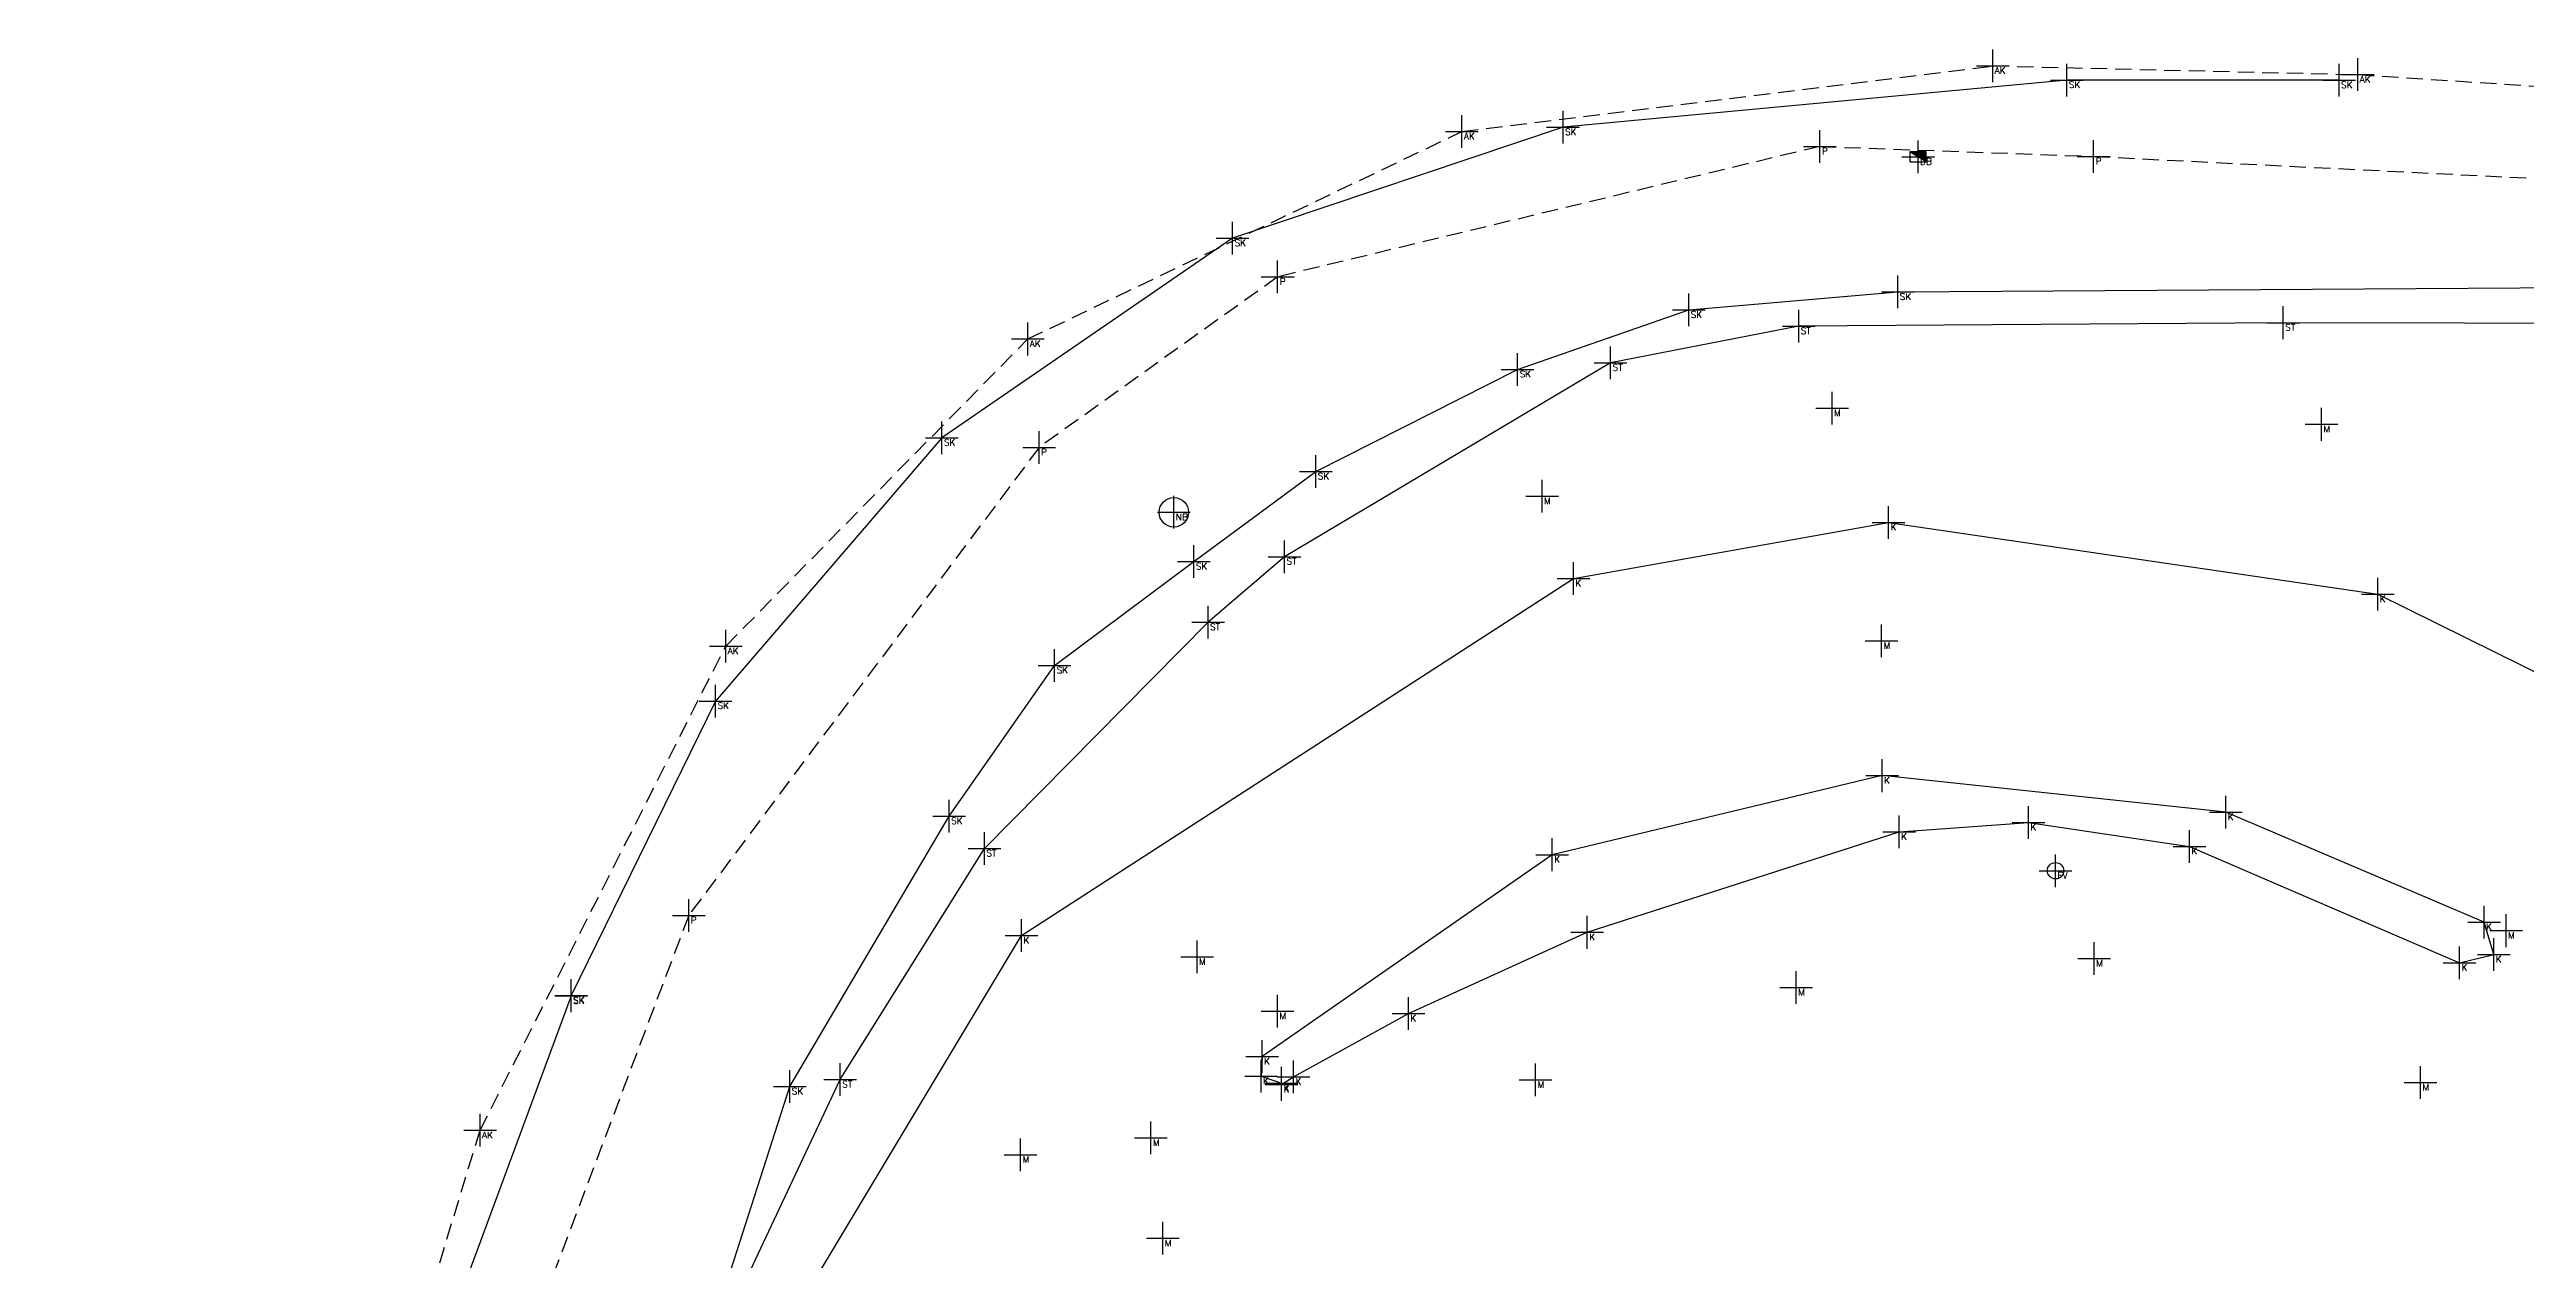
# Model space of a CAD drawing. Header units: metres. Extents: x 113488 to 113987, y 6281306 to 6282136.
# Drawn here: x 113609.3 to 113685.1, y 6281956.5 to 6281993.5 of the extents above; entities that cross this region are included whole.
import ezdxf
from ezdxf.enums import TextEntityAlignment as Align

# ---------------------------------------------------------------- set-up
doc = ezdxf.new("R2010")
doc.units = ezdxf.units.M
doc.header["$PDMODE"] = 2
doc.header["$PDSIZE"] = 0.5
doc.linetypes.add('DASHED', pattern=[0.75, 0.5, -0.25])
for name, color, linetype in [('M-0CODE', 7, 'Continuous'), ('M-2VA', 7, 'Continuous'), ('M-3YTOR', 7, 'Continuous'), ('M-4DETALJ', 7, 'Continuous'), ('M-BEF-BRUNNAR-INMÄTT', 7, 'Continuous'), ('M-BEF-SLÄNT', 4, 'Continuous'), ('M-BEF-STAKET', 81, 'STAKET'), ('M-BEF-VÄGKANT', 6, 'DASHED'), ('M-BEF-VÄGKANTSTÖD', 1, 'Continuous'), ('M-BRUNNAR', 3, 'Continuous'), ('M-BRUNNSLOCK', 1, 'Continuous'), ('pntdesc', 1, 'Continuous')]:
    doc.layers.add(name, color=color, linetype=linetype)
doc.styles.get("Standard").update_dxf_attribs({"font": 'simplex8.shx'})
doc.linetypes.add('STAKET', pattern='A,7,[134,morastr.shx,S=0.8,R=0,X=0,Y=0],0.6,[134,morastr.shx,S=0.8,R=0,X=0,Y=0],1', length=8.6)

# ---------------------------------------------------------------- blocks, each defined once
blk = doc.blocks.new('meas')
at = {"color": 0}
blk.add_point((0, 0), dxfattribs=at)
at = {"layer": 'pntdesc'}
blk.add_attdef('PNTDESC', text='', height=1, dxfattribs=at).set_placement((0.3, -0.21), align=Align.TOP_LEFT)
blk = doc.blocks.new('TB')
at = {"layer": 'M-BRUNNAR', "ltscale": 0.1}
blk.add_circle((0, 0), 0.25, dxfattribs=at)
at = {"layer": 'M-BRUNNSLOCK', "ltscale": 0.1}
blk.add_circle((0, 0), 0.25, dxfattribs=at)
blk = doc.blocks.new('NB')
at = {"layer": 'M-BRUNNAR', "ltscale": 0.1}
blk.add_circle((0, 0), 0.45, dxfattribs=at)
blk = doc.blocks.new('BEF-DB')
blk.add_hatch(color=256).paths.add_polyline_path([(-0.25, 0.15), (0.25, -0.15), (0.25, 0.15)])
blk.add_line((0.25, -0.15), (-0.25, 0.15))
at = {"flags": 128}
blk.add_lwpolyline([(-0.25, 0.15), (-0.25, -0.15), (0.25, -0.15), (0.25, 0.15)], close=True, dxfattribs=at)

msp = doc.modelspace()

# ---------------------------------------------------------------- linework, layer by layer
at = {"layer": 'M-BEF-SLÄNT'}
for points in [[(113679.371, 6281992.605, 6.599), (113671.04, 6281992.611, 6.454), (113655.627, 6281991.171, 6.221), (113645.52, 6281987.775, 6.139), (113636.628, 6281981.672, 6.033), (113629.704, 6281973.621, 5.988), (113625.287, 6281964.62, 5.916), (113625.286, 6281964.605, 5.912), (113620.674, 6281952.139, 5.816), (113618.458, 6281945.571, 5.859), (113618.462, 6281945.535, 5.858), (113613.661, 6281925.871, 5.868), (113613.693, 6281925.872, 5.87), (113611.549, 6281910.887, 5.869), (113610.059, 6281894.117, 5.899), (113610.257, 6281875.241, 5.913)], [(113629.905, 6281955.388, 7.237), (113631.975, 6281961.83, 7.213), (113636.851, 6281970.101, 7.475), (113640.075, 6281974.711, 7.491), (113644.336, 6281977.885, 7.549), (113648.064, 6281980.643, 7.58), (113654.239, 6281983.764, 7.683), (113659.472, 6281985.581, 7.602), (113665.869, 6281986.131, 7.593), (113686.489, 6281986.266, 7.343), (113702.304, 6281985.833, 7.419)]]:
    msp.add_polyline3d(points, dxfattribs=at)
at = {"layer": 'M-BEF-STAKET'}
for points in [[(113713.916, 6281985.114, 7.342), (113708.046, 6281985.142, 7.425), (113694.299, 6281985.157, 7.626), (113677.66, 6281985.192, 7.732), (113662.837, 6281985.086, 7.776), (113657.082, 6281983.966, 7.745), (113647.109, 6281978.034, 7.745), (113644.771, 6281976.03, 7.69)], [(113637.928, 6281969.113, 7.588), (113644.771, 6281976.03, 7.69)], [(113688.975, 6281697.941, 7.223), (113675.495, 6281723.331, 7.045), (113662.243, 6281747.36, 6.855), (113650.368, 6281768.516, 6.707), (113642.004, 6281783.611, 6.581), (113635.591, 6281795.015, 6.502), (113631.221, 6281804.94, 6.478), (113628.527, 6281810.608, 6.404), (113623.574, 6281829.176, 6.515), (113620.961, 6281847.676, 6.702), (113619.798, 6281865.347, 6.857), (113619.1, 6281887.982, 6.993), (113619.108, 6281887.983, 6.995), (113620.427, 6281909.281, 7.07), (113623.654, 6281929.529, 7.164), (113626.101, 6281940.751, 7.14), (113630.359, 6281955.352, 7.373), (113633.518, 6281962.045, 7.43), (113637.928, 6281969.113, 7.588)]]:
    msp.add_polyline3d(points, dxfattribs=at)
at = {"layer": 'M-BEF-VÄGKANT'}
for points in [[(113609.329, 6281888.454, 5.954), (113610.661, 6281909.801, 5.941), (113612.767, 6281924.704, 5.963), (113615.583, 6281937.791, 5.972), (113622.498, 6281960.494, 6.02), (113630.013, 6281975.3, 6.085), (113639.255, 6281984.693, 6.168), (113652.534, 6281991.037, 6.305), (113668.771, 6281993.044, 6.498), (113679.937, 6281992.777, 6.648), (113700.882, 6281991.416, 6.955), (113712.443, 6281990.114, 7.135), (113717.411, 6281988.45, 7.145), (113719.97, 6281985.616, 7.197), (113721.638, 6281981.563, 7.226), (113722.821, 6281975.034, 7.179)], [(113663.488, 6281990.581, 5.641), (113646.898, 6281986.593, 5.519), (113639.6, 6281981.378, 5.278), (113628.881, 6281967.063, 5.039), (113624.625, 6281955.785, 4.822), (113621.846, 6281948.489, 4.99), (113617.443, 6281932.404, 5.143), (113614.062, 6281916.175, 5.089), (113613.902, 6281914.861, 5.041), (113612.522, 6281897.007, 5.172), (113612.625, 6281873.86, 5.081), (113614.132, 6281859.527, 4.954), (113616.592, 6281844.279, 5.057), (113621.651, 6281823.217, 5.182), (113629.442, 6281800.168, 5.26), (113638.368, 6281780.844, 5.487), (113648.63, 6281762.051, 5.908), (113658.481, 6281743.76, 6.444), (113670.157, 6281723.01, 6.79)], [(113663.488, 6281990.581, 5.641), (113671.86, 6281990.276, 5.898)], [(113671.86, 6281990.276, 5.898), (113686.505, 6281989.546, 6.12), (113705.253, 6281988.19, 6.529), (113716.928, 6281986.429, 7.002)]]:
    msp.add_polyline3d(points, dxfattribs=at)
at = {"layer": 'M-BEF-VÄGKANTSTÖD'}
for points in [[(113631.385, 6281953.661, 7.346), (113639.064, 6281966.448, 7.48), (113655.948, 6281977.366, 7.645), (113665.587, 6281979.085, 7.617), (113680.553, 6281976.889, 7.519), (113688.637, 6281972.896, 7.399), (113693.926, 6281969.646, 7.298), (113703.92, 6281965.314, 7.08), (113713.572, 6281964.255, 6.991), (113713.824, 6281969.113, 7.027), (113715.959, 6281973.366, 7.117), (113720.45, 6281975.026, 7.168), (113722.454, 6281974.964, 7.194)], [(113647.019, 6281961.897, 7.268), (113647.386, 6281962.126, 7.278), (113650.896, 6281964.066, 7.317), (113656.37, 6281966.548, 7.382), (113665.911, 6281969.618, 7.433), (113669.869, 6281969.909, 7.409), (113674.788, 6281969.176, 7.348), (113683.055, 6281965.615, 7.276), (113684.099, 6281965.87, 7.266), (113683.805, 6281966.86, 7.202), (113675.902, 6281970.219, 7.31), (113665.388, 6281971.339, 7.4), (113655.3, 6281968.923, 7.34), (113646.42, 6281962.747, 7.242), (113646.39, 6281962.146, 7.252), (113647.02, 6281961.933, 7.273)]]:
    msp.add_polyline3d(points, dxfattribs=at)

# ---------------------------------------------------------------- block references
at = {"layer": 'M-0CODE', "color": 7}
ref = msp.add_blockref('meas', (113670.693, 6281968.431, 7.405), dxfattribs=dict(at, xscale=0.2, yscale=0.2, zscale=0.2))
ref.add_attrib('PNTDESC', 'FV', dxfattribs={"layer": 'pntdesc', "height": 0.2}).set_placement((113670.753, 6281968.389, 7.405), align=Align.TOP_LEFT)
at = {"layer": 'M-2VA', "color": 150}
ref = msp.add_blockref('meas', (113666.49, 6281990.265, 5.647), dxfattribs=dict(at, xscale=0.2, yscale=0.2, zscale=0.2))
ref.add_attrib('PNTDESC', 'DB', dxfattribs={"layer": 'pntdesc', "height": 0.2}).set_placement((113666.55, 6281990.223, 5.647), align=Align.TOP_LEFT)
at = {"layer": 'M-2VA', "color": 20}
ref = msp.add_blockref('meas', (113643.723, 6281979.393, 7.149), dxfattribs=dict(at, xscale=0.2, yscale=0.2, zscale=0.2))
ref.add_attrib('PNTDESC', 'NB', dxfattribs={"layer": 'pntdesc', "height": 0.2}).set_placement((113643.783, 6281979.351, 7.149), align=Align.TOP_LEFT)
at = {"layer": 'M-3YTOR', "color": 28}
ref = msp.add_blockref('meas', (113668.771, 6281993.044, 6.498), dxfattribs=dict(at, xscale=0.2, yscale=0.2, zscale=0.2))
ref.add_attrib('PNTDESC', 'AK', dxfattribs={"layer": 'pntdesc', "height": 0.2}).set_placement((113668.831, 6281993.002, 6.498), align=Align.TOP_LEFT)
at = {"layer": 'M-3YTOR', "color": 20}
ref = msp.add_blockref('meas', (113671.04, 6281992.611, 6.454), dxfattribs=dict(at, xscale=0.2, yscale=0.2, zscale=0.2))
ref.add_attrib('PNTDESC', 'SK', dxfattribs={"layer": 'pntdesc', "height": 0.2}).set_placement((113671.1, 6281992.569, 6.454), align=Align.TOP_LEFT)
ref = msp.add_blockref('meas', (113679.371, 6281992.605, 6.599), dxfattribs=dict(at, xscale=0.2, yscale=0.2, zscale=0.2))
ref.add_attrib('PNTDESC', 'SK', dxfattribs={"layer": 'pntdesc', "height": 0.2}).set_placement((113679.431, 6281992.563, 6.599), align=Align.TOP_LEFT)
at = {"layer": 'M-3YTOR', "color": 28}
ref = msp.add_blockref('meas', (113679.937, 6281992.777, 6.648), dxfattribs=dict(at, xscale=0.2, yscale=0.2, zscale=0.2))
ref.add_attrib('PNTDESC', 'AK', dxfattribs={"layer": 'pntdesc', "height": 0.2}).set_placement((113679.997, 6281992.735, 6.648), align=Align.TOP_LEFT)
ref = msp.add_blockref('meas', (113652.534, 6281991.037, 6.305), dxfattribs=dict(at, xscale=0.2, yscale=0.2, zscale=0.2))
ref.add_attrib('PNTDESC', 'AK', dxfattribs={"layer": 'pntdesc', "height": 0.2}).set_placement((113652.594, 6281990.995, 6.305), align=Align.TOP_LEFT)
at = {"layer": 'M-3YTOR', "color": 20}
ref = msp.add_blockref('meas', (113655.627, 6281991.171, 6.221), dxfattribs=dict(at, xscale=0.2, yscale=0.2, zscale=0.2))
ref.add_attrib('PNTDESC', 'SK', dxfattribs={"layer": 'pntdesc', "height": 0.2}).set_placement((113655.687, 6281991.129, 6.221), align=Align.TOP_LEFT)
at = {"layer": 'M-3YTOR', "color": 164}
ref = msp.add_blockref('meas', (113663.488, 6281990.581, 5.641), dxfattribs=dict(at, xscale=0.2, yscale=0.2, zscale=0.2))
ref.add_attrib('PNTDESC', 'P', dxfattribs={"layer": 'pntdesc', "height": 0.2}).set_placement((113663.548, 6281990.539, 5.641), align=Align.TOP_LEFT)
ref = msp.add_blockref('meas', (113671.86, 6281990.276, 5.898), dxfattribs=dict(at, xscale=0.2, yscale=0.2, zscale=0.2))
ref.add_attrib('PNTDESC', 'P', dxfattribs={"layer": 'pntdesc', "height": 0.2}).set_placement((113671.92, 6281990.234, 5.898), align=Align.TOP_LEFT)
at = {"layer": 'M-3YTOR', "color": 20}
ref = msp.add_blockref('meas', (113645.52, 6281987.775, 6.139), dxfattribs=dict(at, xscale=0.2, yscale=0.2, zscale=0.2))
ref.add_attrib('PNTDESC', 'SK', dxfattribs={"layer": 'pntdesc', "height": 0.2}).set_placement((113645.58, 6281987.733, 6.139), align=Align.TOP_LEFT)
at = {"layer": 'M-3YTOR', "color": 164}
ref = msp.add_blockref('meas', (113646.898, 6281986.593, 5.519), dxfattribs=dict(at, xscale=0.2, yscale=0.2, zscale=0.2))
ref.add_attrib('PNTDESC', 'P', dxfattribs={"layer": 'pntdesc', "height": 0.2}).set_placement((113646.958, 6281986.551, 5.519), align=Align.TOP_LEFT)
at = {"layer": 'M-3YTOR', "color": 20}
ref = msp.add_blockref('meas', (113659.472, 6281985.581, 7.602), dxfattribs=dict(at, xscale=0.2, yscale=0.2, zscale=0.2))
ref.add_attrib('PNTDESC', 'SK', dxfattribs={"layer": 'pntdesc', "height": 0.2}).set_placement((113659.532, 6281985.539, 7.602), align=Align.TOP_LEFT)
ref = msp.add_blockref('meas', (113665.869, 6281986.131, 7.593), dxfattribs=dict(at, xscale=0.2, yscale=0.2, zscale=0.2))
ref.add_attrib('PNTDESC', 'SK', dxfattribs={"layer": 'pntdesc', "height": 0.2}).set_placement((113665.929, 6281986.089, 7.593), align=Align.TOP_LEFT)
at = {"layer": 'M-3YTOR', "color": 28}
ref = msp.add_blockref('meas', (113639.255, 6281984.693, 6.168), dxfattribs=dict(at, xscale=0.2, yscale=0.2, zscale=0.2))
ref.add_attrib('PNTDESC', 'AK', dxfattribs={"layer": 'pntdesc', "height": 0.2}).set_placement((113639.315, 6281984.651, 6.168), align=Align.TOP_LEFT)
at = {"layer": 'M-3YTOR', "color": 20}
ref = msp.add_blockref('meas', (113654.239, 6281983.764, 7.683), dxfattribs=dict(at, xscale=0.2, yscale=0.2, zscale=0.2))
ref.add_attrib('PNTDESC', 'SK', dxfattribs={"layer": 'pntdesc', "height": 0.2}).set_placement((113654.299, 6281983.722, 7.683), align=Align.TOP_LEFT)
at = {"layer": 'M-3YTOR', "color": 90}
ref = msp.add_blockref('meas', (113663.858, 6281982.576, 7.85), dxfattribs=dict(at, xscale=0.2, yscale=0.2, zscale=0.2))
ref.add_attrib('PNTDESC', 'M', dxfattribs={"layer": 'pntdesc', "height": 0.2}).set_placement((113663.918, 6281982.534, 7.85), align=Align.TOP_LEFT)
at = {"layer": 'M-3YTOR', "color": 20}
ref = msp.add_blockref('meas', (113636.628, 6281981.672, 6.033), dxfattribs=dict(at, xscale=0.2, yscale=0.2, zscale=0.2))
ref.add_attrib('PNTDESC', 'SK', dxfattribs={"layer": 'pntdesc', "height": 0.2}).set_placement((113636.688, 6281981.63, 6.033), align=Align.TOP_LEFT)
at = {"layer": 'M-3YTOR', "color": 90}
ref = msp.add_blockref('meas', (113678.831, 6281982.083, 7.727), dxfattribs=dict(at, xscale=0.2, yscale=0.2, zscale=0.2))
ref.add_attrib('PNTDESC', 'M', dxfattribs={"layer": 'pntdesc', "height": 0.2}).set_placement((113678.891, 6281982.041, 7.727), align=Align.TOP_LEFT)
at = {"layer": 'M-3YTOR', "color": 164}
ref = msp.add_blockref('meas', (113639.6, 6281981.378, 5.278), dxfattribs=dict(at, xscale=0.2, yscale=0.2, zscale=0.2))
ref.add_attrib('PNTDESC', 'P', dxfattribs={"layer": 'pntdesc', "height": 0.2}).set_placement((113639.66, 6281981.336, 5.278), align=Align.TOP_LEFT)
at = {"layer": 'M-3YTOR', "color": 20}
ref = msp.add_blockref('meas', (113648.064, 6281980.643, 7.58), dxfattribs=dict(at, xscale=0.2, yscale=0.2, zscale=0.2))
ref.add_attrib('PNTDESC', 'SK', dxfattribs={"layer": 'pntdesc', "height": 0.2}).set_placement((113648.124, 6281980.601, 7.58), align=Align.TOP_LEFT)
at = {"layer": 'M-3YTOR', "color": 90}
ref = msp.add_blockref('meas', (113654.985, 6281979.885, 7.781), dxfattribs=dict(at, xscale=0.2, yscale=0.2, zscale=0.2))
ref.add_attrib('PNTDESC', 'M', dxfattribs={"layer": 'pntdesc', "height": 0.2}).set_placement((113655.045, 6281979.843, 7.781), align=Align.TOP_LEFT)
at = {"layer": 'M-3YTOR', "color": 130}
ref = msp.add_blockref('meas', (113665.587, 6281979.085, 7.617), dxfattribs=dict(at, xscale=0.2, yscale=0.2, zscale=0.2))
ref.add_attrib('PNTDESC', 'K', dxfattribs={"layer": 'pntdesc', "height": 0.2}).set_placement((113665.647, 6281979.043, 7.617), align=Align.TOP_LEFT)
at = {"layer": 'M-3YTOR', "color": 20}
ref = msp.add_blockref('meas', (113644.336, 6281977.885, 7.549), dxfattribs=dict(at, xscale=0.2, yscale=0.2, zscale=0.2))
ref.add_attrib('PNTDESC', 'SK', dxfattribs={"layer": 'pntdesc', "height": 0.2}).set_placement((113644.396, 6281977.843, 7.549), align=Align.TOP_LEFT)
at = {"layer": 'M-3YTOR', "color": 130}
ref = msp.add_blockref('meas', (113655.948, 6281977.366, 7.645), dxfattribs=dict(at, xscale=0.2, yscale=0.2, zscale=0.2))
ref.add_attrib('PNTDESC', 'K', dxfattribs={"layer": 'pntdesc', "height": 0.2}).set_placement((113656.008, 6281977.324, 7.645), align=Align.TOP_LEFT)
ref = msp.add_blockref('meas', (113680.553, 6281976.889, 7.519), dxfattribs=dict(at, xscale=0.2, yscale=0.2, zscale=0.2))
ref.add_attrib('PNTDESC', 'K', dxfattribs={"layer": 'pntdesc', "height": 0.2}).set_placement((113680.613, 6281976.847, 7.519), align=Align.TOP_LEFT)
at = {"layer": 'M-3YTOR', "color": 28}
ref = msp.add_blockref('meas', (113630.013, 6281975.3, 6.085), dxfattribs=dict(at, xscale=0.2, yscale=0.2, zscale=0.2))
ref.add_attrib('PNTDESC', 'AK', dxfattribs={"layer": 'pntdesc', "height": 0.2}).set_placement((113630.073, 6281975.258, 6.085), align=Align.TOP_LEFT)
at = {"layer": 'M-3YTOR', "color": 90}
ref = msp.add_blockref('meas', (113665.374, 6281975.461, 7.513), dxfattribs=dict(at, xscale=0.2, yscale=0.2, zscale=0.2))
ref.add_attrib('PNTDESC', 'M', dxfattribs={"layer": 'pntdesc', "height": 0.2}).set_placement((113665.434, 6281975.419, 7.513), align=Align.TOP_LEFT)
at = {"layer": 'M-3YTOR', "color": 20}
ref = msp.add_blockref('meas', (113640.075, 6281974.711, 7.491), dxfattribs=dict(at, xscale=0.2, yscale=0.2, zscale=0.2))
ref.add_attrib('PNTDESC', 'SK', dxfattribs={"layer": 'pntdesc', "height": 0.2}).set_placement((113640.135, 6281974.669, 7.491), align=Align.TOP_LEFT)
ref = msp.add_blockref('meas', (113629.704, 6281973.621, 5.988), dxfattribs=dict(at, xscale=0.2, yscale=0.2, zscale=0.2))
ref.add_attrib('PNTDESC', 'SK', dxfattribs={"layer": 'pntdesc', "height": 0.2}).set_placement((113629.764, 6281973.579, 5.988), align=Align.TOP_LEFT)
at = {"layer": 'M-3YTOR', "color": 130}
ref = msp.add_blockref('meas', (113665.388, 6281971.339, 7.4), dxfattribs=dict(at, xscale=0.2, yscale=0.2, zscale=0.2))
ref.add_attrib('PNTDESC', 'K', dxfattribs={"layer": 'pntdesc', "height": 0.2}).set_placement((113665.448, 6281971.297, 7.4), align=Align.TOP_LEFT)
at = {"layer": 'M-3YTOR', "color": 20}
ref = msp.add_blockref('meas', (113636.851, 6281970.101, 7.475), dxfattribs=dict(at, xscale=0.2, yscale=0.2, zscale=0.2))
ref.add_attrib('PNTDESC', 'SK', dxfattribs={"layer": 'pntdesc', "height": 0.2}).set_placement((113636.911, 6281970.059, 7.475), align=Align.TOP_LEFT)
at = {"layer": 'M-3YTOR', "color": 130}
ref = msp.add_blockref('meas', (113665.911, 6281969.618, 7.433), dxfattribs=dict(at, xscale=0.2, yscale=0.2, zscale=0.2))
ref.add_attrib('PNTDESC', 'K', dxfattribs={"layer": 'pntdesc', "height": 0.2}).set_placement((113665.971, 6281969.576, 7.433), align=Align.TOP_LEFT)
ref = msp.add_blockref('meas', (113669.869, 6281969.909, 7.409), dxfattribs=dict(at, xscale=0.2, yscale=0.2, zscale=0.2))
ref.add_attrib('PNTDESC', 'K', dxfattribs={"layer": 'pntdesc', "height": 0.2}).set_placement((113669.929, 6281969.867, 7.409), align=Align.TOP_LEFT)
ref = msp.add_blockref('meas', (113675.902, 6281970.219, 7.31), dxfattribs=dict(at, xscale=0.2, yscale=0.2, zscale=0.2))
ref.add_attrib('PNTDESC', 'K', dxfattribs={"layer": 'pntdesc', "height": 0.2}).set_placement((113675.962, 6281970.177, 7.31), align=Align.TOP_LEFT)
ref = msp.add_blockref('meas', (113655.3, 6281968.923, 7.34), dxfattribs=dict(at, xscale=0.2, yscale=0.2, zscale=0.2))
ref.add_attrib('PNTDESC', 'K', dxfattribs={"layer": 'pntdesc', "height": 0.2}).set_placement((113655.36, 6281968.881, 7.34), align=Align.TOP_LEFT)
ref = msp.add_blockref('meas', (113674.788, 6281969.176, 7.348), dxfattribs=dict(at, xscale=0.2, yscale=0.2, zscale=0.2))
ref.add_attrib('PNTDESC', 'K', dxfattribs={"layer": 'pntdesc', "height": 0.2}).set_placement((113674.848, 6281969.134, 7.348), align=Align.TOP_LEFT)
at = {"layer": 'M-3YTOR', "color": 164}
ref = msp.add_blockref('meas', (113628.881, 6281967.063, 5.039), dxfattribs=dict(at, xscale=0.2, yscale=0.2, zscale=0.2))
ref.add_attrib('PNTDESC', 'P', dxfattribs={"layer": 'pntdesc', "height": 0.2}).set_placement((113628.941, 6281967.021, 5.039), align=Align.TOP_LEFT)
at = {"layer": 'M-3YTOR', "color": 130}
ref = msp.add_blockref('meas', (113656.37, 6281966.548, 7.382), dxfattribs=dict(at, xscale=0.2, yscale=0.2, zscale=0.2))
ref.add_attrib('PNTDESC', 'K', dxfattribs={"layer": 'pntdesc', "height": 0.2}).set_placement((113656.43, 6281966.506, 7.382), align=Align.TOP_LEFT)
ref = msp.add_blockref('meas', (113683.805, 6281966.86, 7.202), dxfattribs=dict(at, xscale=0.2, yscale=0.2, zscale=0.2))
ref.add_attrib('PNTDESC', 'K', dxfattribs={"layer": 'pntdesc', "height": 0.2}).set_placement((113683.865, 6281966.818, 7.202), align=Align.TOP_LEFT)
at = {"layer": 'M-3YTOR', "color": 90}
ref = msp.add_blockref('meas', (113684.474, 6281966.599, 7.223), dxfattribs=dict(at, xscale=0.2, yscale=0.2, zscale=0.2))
ref.add_attrib('PNTDESC', 'M', dxfattribs={"layer": 'pntdesc', "height": 0.2}).set_placement((113684.534, 6281966.557, 7.223), align=Align.TOP_LEFT)
at = {"layer": 'M-3YTOR', "color": 130}
ref = msp.add_blockref('meas', (113639.064, 6281966.448, 7.48), dxfattribs=dict(at, xscale=0.2, yscale=0.2, zscale=0.2))
ref.add_attrib('PNTDESC', 'K', dxfattribs={"layer": 'pntdesc', "height": 0.2}).set_placement((113639.124, 6281966.406, 7.48), align=Align.TOP_LEFT)
at = {"layer": 'M-3YTOR', "color": 90}
ref = msp.add_blockref('meas', (113644.433, 6281965.799, 7.375), dxfattribs=dict(at, xscale=0.2, yscale=0.2, zscale=0.2))
ref.add_attrib('PNTDESC', 'M', dxfattribs={"layer": 'pntdesc', "height": 0.2}).set_placement((113644.493, 6281965.757, 7.375), align=Align.TOP_LEFT)
ref = msp.add_blockref('meas', (113671.874, 6281965.744, 7.358), dxfattribs=dict(at, xscale=0.2, yscale=0.2, zscale=0.2))
ref.add_attrib('PNTDESC', 'M', dxfattribs={"layer": 'pntdesc', "height": 0.2}).set_placement((113671.934, 6281965.702, 7.358), align=Align.TOP_LEFT)
at = {"layer": 'M-3YTOR', "color": 130}
ref = msp.add_blockref('meas', (113684.099, 6281965.87, 7.266), dxfattribs=dict(at, xscale=0.2, yscale=0.2, zscale=0.2))
ref.add_attrib('PNTDESC', 'K', dxfattribs={"layer": 'pntdesc', "height": 0.2}).set_placement((113684.159, 6281965.828, 7.266), align=Align.TOP_LEFT)
ref = msp.add_blockref('meas', (113683.055, 6281965.615, 7.276), dxfattribs=dict(at, xscale=0.2, yscale=0.2, zscale=0.2))
ref.add_attrib('PNTDESC', 'K', dxfattribs={"layer": 'pntdesc', "height": 0.2}).set_placement((113683.115, 6281965.573, 7.276), align=Align.TOP_LEFT)
at = {"layer": 'M-3YTOR', "color": 20}
ref = msp.add_blockref('meas', (113625.286, 6281964.605, 5.912), dxfattribs=dict(at, xscale=0.2, yscale=0.2, zscale=0.2))
ref.add_attrib('PNTDESC', 'SK', dxfattribs={"layer": 'pntdesc', "height": 0.2}).set_placement((113625.346, 6281964.563, 5.912), align=Align.TOP_LEFT)
ref = msp.add_blockref('meas', (113625.287, 6281964.62, 5.916), dxfattribs=dict(at, xscale=0.2, yscale=0.2, zscale=0.2))
ref.add_attrib('PNTDESC', 'SK', dxfattribs={"layer": 'pntdesc', "height": 0.2}).set_placement((113625.347, 6281964.578, 5.916), align=Align.TOP_LEFT)
at = {"layer": 'M-3YTOR', "color": 90}
ref = msp.add_blockref('meas', (113662.76, 6281964.863, 7.425), dxfattribs=dict(at, xscale=0.2, yscale=0.2, zscale=0.2))
ref.add_attrib('PNTDESC', 'M', dxfattribs={"layer": 'pntdesc', "height": 0.2}).set_placement((113662.82, 6281964.821, 7.425), align=Align.TOP_LEFT)
ref = msp.add_blockref('meas', (113646.893, 6281964.138, 7.254), dxfattribs=dict(at, xscale=0.2, yscale=0.2, zscale=0.2))
ref.add_attrib('PNTDESC', 'M', dxfattribs={"layer": 'pntdesc', "height": 0.2}).set_placement((113646.953, 6281964.096, 7.254), align=Align.TOP_LEFT)
at = {"layer": 'M-3YTOR', "color": 130}
ref = msp.add_blockref('meas', (113650.896, 6281964.066, 7.317), dxfattribs=dict(at, xscale=0.2, yscale=0.2, zscale=0.2))
ref.add_attrib('PNTDESC', 'K', dxfattribs={"layer": 'pntdesc', "height": 0.2}).set_placement((113650.956, 6281964.024, 7.317), align=Align.TOP_LEFT)
ref = msp.add_blockref('meas', (113646.42, 6281962.747, 7.242), dxfattribs=dict(at, xscale=0.2, yscale=0.2, zscale=0.2))
ref.add_attrib('PNTDESC', 'K', dxfattribs={"layer": 'pntdesc', "height": 0.2}).set_placement((113646.48, 6281962.705, 7.242), align=Align.TOP_LEFT)
ref = msp.add_blockref('meas', (113646.39, 6281962.146, 7.252), dxfattribs=dict(at, xscale=0.2, yscale=0.2, zscale=0.2))
ref.add_attrib('PNTDESC', 'K', dxfattribs={"layer": 'pntdesc', "height": 0.2}).set_placement((113646.45, 6281962.104, 7.252), align=Align.TOP_LEFT)
ref = msp.add_blockref('meas', (113647.02, 6281961.933, 7.273), dxfattribs=dict(at, xscale=0.2, yscale=0.2, zscale=0.2))
ref.add_attrib('PNTDESC', 'K', dxfattribs={"layer": 'pntdesc', "height": 0.2}).set_placement((113647.08, 6281961.891, 7.273), align=Align.TOP_LEFT)
ref = msp.add_blockref('meas', (113647.386, 6281962.126, 7.278), dxfattribs=dict(at, xscale=0.2, yscale=0.2, zscale=0.2))
ref.add_attrib('PNTDESC', 'K', dxfattribs={"layer": 'pntdesc', "height": 0.2}).set_placement((113647.446, 6281962.084, 7.278), align=Align.TOP_LEFT)
at = {"layer": 'M-3YTOR', "color": 90}
ref = msp.add_blockref('meas', (113654.79, 6281962.034, 7.35), dxfattribs=dict(at, xscale=0.2, yscale=0.2, zscale=0.2))
ref.add_attrib('PNTDESC', 'M', dxfattribs={"layer": 'pntdesc', "height": 0.2}).set_placement((113654.85, 6281961.992, 7.35), align=Align.TOP_LEFT)
ref = msp.add_blockref('meas', (113681.859, 6281961.952, 7.286), dxfattribs=dict(at, xscale=0.2, yscale=0.2, zscale=0.2))
ref.add_attrib('PNTDESC', 'M', dxfattribs={"layer": 'pntdesc', "height": 0.2}).set_placement((113681.919, 6281961.91, 7.286), align=Align.TOP_LEFT)
at = {"layer": 'M-3YTOR', "color": 20}
ref = msp.add_blockref('meas', (113631.975, 6281961.83, 7.213), dxfattribs=dict(at, xscale=0.2, yscale=0.2, zscale=0.2))
ref.add_attrib('PNTDESC', 'SK', dxfattribs={"layer": 'pntdesc', "height": 0.2}).set_placement((113632.035, 6281961.788, 7.213), align=Align.TOP_LEFT)
at = {"layer": 'M-3YTOR', "color": 130}
ref = msp.add_blockref('meas', (113647.019, 6281961.897, 7.268), dxfattribs=dict(at, xscale=0.2, yscale=0.2, zscale=0.2))
ref.add_attrib('PNTDESC', 'K', dxfattribs={"layer": 'pntdesc', "height": 0.2}).set_placement((113647.079, 6281961.855, 7.268), align=Align.TOP_LEFT)
at = {"layer": 'M-3YTOR', "color": 28}
ref = msp.add_blockref('meas', (113622.498, 6281960.494, 6.02), dxfattribs=dict(at, xscale=0.2, yscale=0.2, zscale=0.2))
ref.add_attrib('PNTDESC', 'AK', dxfattribs={"layer": 'pntdesc', "height": 0.2}).set_placement((113622.558, 6281960.452, 6.02), align=Align.TOP_LEFT)
at = {"layer": 'M-3YTOR', "color": 90}
ref = msp.add_blockref('meas', (113639.036, 6281959.747, 7.304), dxfattribs=dict(at, xscale=0.2, yscale=0.2, zscale=0.2))
ref.add_attrib('PNTDESC', 'M', dxfattribs={"layer": 'pntdesc', "height": 0.2}).set_placement((113639.096, 6281959.705, 7.304), align=Align.TOP_LEFT)
ref = msp.add_blockref('meas', (113643.022, 6281960.259, 7.224), dxfattribs=dict(at, xscale=0.2, yscale=0.2, zscale=0.2))
ref.add_attrib('PNTDESC', 'M', dxfattribs={"layer": 'pntdesc', "height": 0.2}).set_placement((113643.082, 6281960.217, 7.224), align=Align.TOP_LEFT)
ref = msp.add_blockref('meas', (113643.387, 6281957.191, 7.23), dxfattribs=dict(at, xscale=0.2, yscale=0.2, zscale=0.2))
ref.add_attrib('PNTDESC', 'M', dxfattribs={"layer": 'pntdesc', "height": 0.2}).set_placement((113643.447, 6281957.149, 7.23), align=Align.TOP_LEFT)
at = {"layer": 'M-4DETALJ', "color": 164}
ref = msp.add_blockref('meas', (113662.837, 6281985.086, 7.776), dxfattribs=dict(at, xscale=0.2, yscale=0.2, zscale=0.2))
ref.add_attrib('PNTDESC', 'ST', dxfattribs={"layer": 'pntdesc', "height": 0.2}).set_placement((113662.897, 6281985.044, 7.776), align=Align.TOP_LEFT)
ref = msp.add_blockref('meas', (113677.66, 6281985.192, 7.732), dxfattribs=dict(at, xscale=0.2, yscale=0.2, zscale=0.2))
ref.add_attrib('PNTDESC', 'ST', dxfattribs={"layer": 'pntdesc', "height": 0.2}).set_placement((113677.72, 6281985.15, 7.732), align=Align.TOP_LEFT)
ref = msp.add_blockref('meas', (113657.082, 6281983.966, 7.745), dxfattribs=dict(at, xscale=0.2, yscale=0.2, zscale=0.2))
ref.add_attrib('PNTDESC', 'ST', dxfattribs={"layer": 'pntdesc', "height": 0.2}).set_placement((113657.142, 6281983.924, 7.745), align=Align.TOP_LEFT)
ref = msp.add_blockref('meas', (113647.109, 6281978.034, 7.745), dxfattribs=dict(at, xscale=0.2, yscale=0.2, zscale=0.2))
ref.add_attrib('PNTDESC', 'ST', dxfattribs={"layer": 'pntdesc', "height": 0.2}).set_placement((113647.169, 6281977.992, 7.745), align=Align.TOP_LEFT)
ref = msp.add_blockref('meas', (113644.771, 6281976.03, 7.69), dxfattribs=dict(at, xscale=0.2, yscale=0.2, zscale=0.2))
ref.add_attrib('PNTDESC', 'ST', dxfattribs={"layer": 'pntdesc', "height": 0.2}).set_placement((113644.831, 6281975.988, 7.69), align=Align.TOP_LEFT)
ref = msp.add_blockref('meas', (113637.928, 6281969.113, 7.588), dxfattribs=dict(at, xscale=0.2, yscale=0.2, zscale=0.2))
ref.add_attrib('PNTDESC', 'ST', dxfattribs={"layer": 'pntdesc', "height": 0.2}).set_placement((113637.988, 6281969.071, 7.588), align=Align.TOP_LEFT)
ref = msp.add_blockref('meas', (113633.518, 6281962.045, 7.43), dxfattribs=dict(at, xscale=0.2, yscale=0.2, zscale=0.2))
ref.add_attrib('PNTDESC', 'ST', dxfattribs={"layer": 'pntdesc', "height": 0.2}).set_placement((113633.578, 6281962.003, 7.43), align=Align.TOP_LEFT)
at = {"layer": 'M-BEF-BRUNNAR-INMÄTT'}
for name, p in [('BEF-DB', (113666.49, 6281990.265, 5.647)), ('NB', (113643.723, 6281979.393, 7.149)), ('TB', (113670.693, 6281968.431, 7.405))]:
    msp.add_blockref(name, p, dxfattribs=at)

doc.saveas('drawing.dxf')
